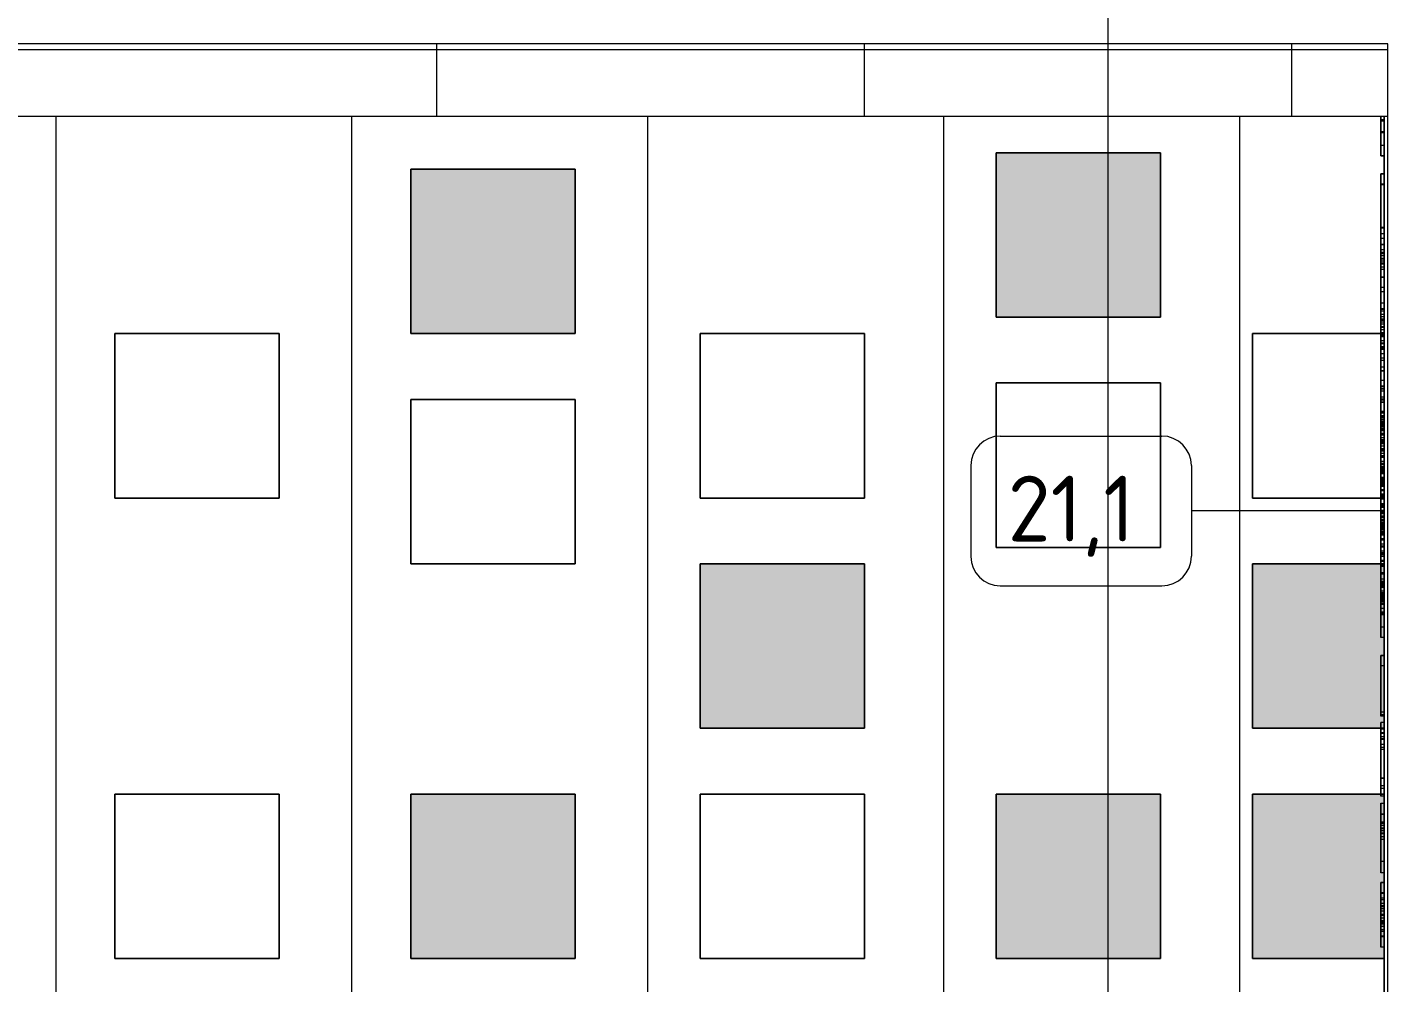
# Model space of a CAD drawing. Header units: millimetres. Extents: x -3724 to 231642, y -8553 to 29017.
# Drawn here: x 224035 to 228173, y 23496 to 26401 of the extents above; entities that cross this region are included whole.
import ezdxf

# ---------------------------------------------------------------- set-up
doc = ezdxf.new("R2010")
doc.units = ezdxf.units.MM
doc.linetypes.add('Осевая', pattern=[3175, 635, -476.25, 1587.5, -476.25])
for name, color, linetype, lineweight in [('A-WALL', 7, 'Continuous', 9), ('I-FURN-IDEN', 7, 'Continuous', 9), ('I-WALL', 7, 'Continuous', 9), ('S-STRS', 7, 'Continuous', 13), ('Оси', 7, 'Continuous', 9), ('Оси-2', 7, 'Осевая', 9)]:
    doc.layers.add(name, color=color, linetype=linetype, lineweight=lineweight)
for name, color, linetype, lineweight, true_color in [('A-WALL-PATT-1', 7, 'Continuous', 9, 0x787878), ('I-FURN-1', 9, 'Continuous', 9, 0x808080), ('I-FURN-4', 7, 'Continuous', 13, 0x214343), ('I-FURN-6', 7, 'Continuous', 13, 0xa8c4c4)]:
    doc.layers.add(name, color=color, linetype=linetype, lineweight=lineweight, true_color=true_color)
doc.layers.add('I-FURN-5', color=7, linetype='Continuous', lineweight=13, true_color=0xa4d9d9, transparency=1)
doc.styles.add('GOST Common', font='GOST_Common.ttf', dxfattribs={"height": 200})

# ---------------------------------------------------------------- blocks, each defined once
blk = doc.blocks.new('Перекрытия 3 - Перекрытия 4-20977624-План мебели_ фрагмент 1')
at = {"layer": 'S-STRS'}
for p, q in [((26410, 20500), (26410, 26131.1)), ((27310, 20500), (27310, 26131.1)), ((28210, 20500), (28210, 26131.1)), ((29110, 20500), (29110, 26131.1)), ((30010, 22600), (30010, 26131.1))]:
    blk.add_line(p, q, dxfattribs=at)
blk = doc.blocks.new('Подушка 500500  - Подушка 500х500 _второго цвета_-30765996-План мебели_ фрагмент 1')
at = {"layer": 'I-FURN-6'}
for p, q in [((250, 250), (-250, 250)), ((-250, 250), (-250, -250)), ((-250, -250), (-250, 250)), ((-250, 250), (250, 250)), ((250, -250), (250, 250)), ((250, 250), (250, -250)), ((-250, -250), (250, -250)), ((250, -250), (-250, -250))]:
    blk.add_line(p, q, dxfattribs=at)
blk = doc.blocks.new('Подушка 500500  - Подушка 500500 -30734744-План мебели_ фрагмент 1')
at = {"layer": 'I-FURN-5'}
blk.add_hatch(color=256, dxfattribs=at).paths.add_polyline_path([(-250, -250), (250, -250), (250, 250), (-250, 250)])
at = {"layer": 'I-FURN-4'}
for p, q in [((250, 250), (-250, 250)), ((-250, 250), (-250, -250)), ((-250, -250), (-250, 250)), ((-250, 250), (250, 250)), ((250, -250), (250, 250)), ((250, 250), (250, -250)), ((-250, -250), (250, -250)), ((250, -250), (-250, -250))]:
    blk.add_line(p, q, dxfattribs=at)
blk = doc.blocks.new('Подушка 500500  - Подушка 500500 -V306-План мебели_ фрагмент 1')
at = {"layer": 'I-FURN-5'}
blk.add_hatch(color=256, dxfattribs=at).paths.add_polyline_path([(140, -250), (150, -250), (150, 250), (-250, 250), (-250, -250), (-178.9, -250)])
at = {"layer": 'I-FURN-4'}
for p, q in [((140, 250), (-250, 250)), ((-250, 250), (-250, -250)), ((-250, -250), (-250, 250)), ((-250, 250), (140, 250)), ((150, 250), (140, 250)), ((140, 250), (150, 250)), ((-250, -250), (150, -250)), ((150, -250), (-250, -250))]:
    blk.add_line(p, q, dxfattribs=at)
blk = doc.blocks.new('Подушка 500500  - Подушка 500500 -V307-План мебели_ фрагмент 1')
at = {"layer": 'I-FURN-5'}
blk.add_hatch(color=256, dxfattribs=at).paths.add_polyline_path([(-250, -250), (150, -250), (150, 250), (-250, 250)])
at = {"layer": 'I-FURN-4'}
for p, q in [((140, 250), (-250, 250)), ((-250, 250), (-250, -250)), ((-250, -250), (-250, 250)), ((-250, 250), (140, 250)), ((150, 250), (140, 250)), ((140, 250), (150, 250)), ((-250, -250), (140, -250)), ((140, -250), (-250, -250)), ((140, -250), (150, -250)), ((150, -250), (140, -250))]:
    blk.add_line(p, q, dxfattribs=at)
blk = doc.blocks.new('Подушка 500500  - Подушка 500х500 _второго цвета_-V308-План мебели_ фрагмент 1')
at = {"layer": 'I-FURN-6'}
for p, q in [((140, 250), (-250, 250)), ((-250, 250), (-250, -250)), ((-250, -250), (-250, 250)), ((-250, 250), (140, 250)), ((150, 250), (140, 250)), ((140, 250), (150, 250)), ((-250, -250), (140, -250)), ((140, -250), (-250, -250)), ((140, -250), (150, -250)), ((150, -250), (140, -250))]:
    blk.add_line(p, q, dxfattribs=at)
blk = doc.blocks.new('Надпись в вестибюле - Надпись в вестибюле-30816215-План мебели_ фрагмент 1')
at = {"layer": 'I-FURN-1'}
for p, q in [((-691.1, 0), (-691.1, -10)), ((-687.6, 0), (-687.6, -10)), ((-655, 0), (-655, -10)), ((-651.3, 0), (-651.3, -10)), ((-613.3, 0), (-613.3, -10)), ((-613.3, 0), (-613.3, -10)), ((-613.3, 0), (-613.3, -10)), ((-613.3, 0), (-613.3, -10)), ((-581.9, -10), (-581.9, 0)), ((-581.9, 0), (-581.9, -10)), ((-527, -10), (-527, 0)), ((-527, 0), (-527, -10)), ((-495.6, 0), (-495.6, -10)), ((-495.6, 0), (-495.6, -10)), ((-493.3, 0), (-493.3, -10)), ((-364.1, 0), (-364.1, -10)), ((-362.2, 0), (-362.2, -10)), ((-362.2, 0), (-362.2, -10)), ((-345.7, -10), (-345.7, 0)), ((-330.8, 0), (-330.8, -10)), ((-330.8, 0), (-330.8, -10)), ((-312.4, 0), (-312.4, -10)), ((-312.4, 0), (-312.4, -10)), ((-310.9, 0), (-310.9, -10)), ((-295.5, 0), (-295.5, -10)), ((-295.5, 0), (-295.5, -10)), ((-287.6, 0), (-287.6, -10)), ((-284.1, 0), (-284.1, -10)), ((-277.8, 0), (-277.8, -10)), ((-269.3, 0), (-269.3, -10)), ((-267.4, 0), (-267.4, -10)), ((-261.2, 0), (-261.2, -10)), ((-255.1, 0), (-255.1, -10)), ((-252.3, 0), (-252.3, -10)), ((-243.5, 0), (-243.5, -10)), ((-235.8, 0), (-235.8, -10)), ((-213.1, -10), (-213.1, 0)), ((-213.1, 0), (-213.1, -10)), ((-181.7, 0), (-181.7, -10)), ((-181.7, 0), (-181.7, -10)), ((-168.3, 0), (-168.3, -10)), ((-133.8, 0), (-133.8, -10)), ((-116.2, 0), (-116.2, -10)), ((-116.2, 0), (-116.2, -10)), ((-114.5, 0), (-114.5, -10)), ((-109.4, 0), (-109.4, -10)), ((-99.4, 0), (-99.4, -10)), ((-99.3, 0), (-99.3, -10)), ((-99.3, 0), (-99.3, -10)), ((-93.2, -10), (-93.2, 0)), ((-84.8, 0), (-84.8, -10)), ((-84.8, 0), (-84.8, -10)), ((-82.8, 0), (-82.8, -10)), ((-81, 0), (-81, -10)), ((-76.3, 0), (-76.3, -10)), ((-69.7, 0), (-69.7, -10)), ((-61.4, 0), (-61.4, -10)), ((-60, 0), (-60, -10)), ((-53.1, 0), (-53.1, -10)), ((-43.7, -10), (-43.7, 0)), ((-43.7, 0), (-43.7, -10)), ((-36.9, 0), (-36.9, -10)), ((-33.4, 0), (-33.4, -10)), ((-31.3, 0), (-31.3, -10)), ((-19.8, -10), (-19.8, 0)), ((-12.3, 0), (-12.3, -10)), ((-12.3, 0), (-12.3, -10)), ((-10.1, 0), (-10.1, -10)), ((-0.8, 0), (-0.8, -10)), ((2.8, 0), (2.8, -10)), ((7.1, 0), (7.1, -10)), ((20.4, 0), (20.4, -10)), ((33.8, 0), (33.8, -10)), ((40.8, 0), (40.8, -10)), ((40.8, 0), (40.8, -10)), ((40.8, 0), (40.8, -10)), ((40.8, 0), (40.8, -10)), ((60.6, 0), (60.6, -10)), ((72.1, 0), (72.1, -10)), ((72.2, -10), (72.2, 0)), ((72.2, 0), (72.2, -10)), ((100.9, 0), (100.9, -10)), ((119.1, 0), (119.1, -10)), ((121.1, 0), (121.1, -10)), ((121.1, 0), (121.1, -10)), ((127.1, -10), (127.1, 0)), ((127.1, 0), (127.1, -10)), ((134, 0), (134, -10)), ((152.5, 0), (152.5, -10)), ((152.5, 0), (152.5, -10)), ((158.5, 0), (158.5, -10)), ((158.5, 0), (158.5, -10)), ((160.8, 0), (160.8, -10)), ((167.6, -10), (167.6, 0)), ((167.6, 0), (167.6, -10)), ((195.6, 0), (195.6, -10)), ((198.9, 0), (198.9, -10)), ((199, 0), (199, -10)), ((199, 0), (199, -10)), ((199.4, 0), (199.4, -10)), ((201.2, 0), (201.2, -10)), ((208.8, 0), (208.8, -10)), ((210.5, 0), (210.5, -10)), ((214.7, 0), (238.2, 0)), ((214.7, 0), (214.7, -10)), ((220.1, 0), (220.1, -10)), ((224.9, 0), (224.9, -10)), ((227, 0), (227, -10)), ((228.5, 0), (228.5, -10)), ((229, 0), (229, -10)), ((229.4, 0), (229.4, -10)), ((231, 0), (231, -10)), ((235, 0), (235, -10)), ((236.5, 0), (236.5, -10)), ((238.2, 0), (238.2, -10)), ((241.5, 0), (241.5, -10)), ((246, 0), (246, -10)), ((247, 0), (247, -10)), ((247, 0), (247, -10)), ((247.1, 0), (247.1, -10)), ((248.6, 0), (248.6, -10)), ((252.8, 0), (252.8, -10)), ((254.8, 0), (254.8, -10)), ((262.8, 0), (262.8, -10)), ((264.8, 0), (264.8, -10)), ((266, 0), (266, -10)), ((267.6, 0), (267.6, -10)), ((276, 0), (276, -10)), ((276.1, 0), (276.1, -10)), ((281.6, 0), (281.6, -10)), ((284.3, 0), (284.3, -10)), ((284.9, 0), (284.9, -10)), ((286.6, 0), (286.6, -10)), ((286.8, 0), (286.8, -10)), ((289.8, 0), (289.8, -10)), ((290, 0), (290, -10)), ((292, 0), (292, -10)), ((292, 0), (292, -10)), ((293.1, 0), (316.7, 0)), ((293.1, -10), (293.1, 0)), ((301.4, 0), (301.4, -10)), ((309.3, 0), (309.3, -10)), ((311.6, 0), (311.6, -10)), ((311.9, 0), (311.9, -10)), ((312.4, 0), (312.4, -10)), ((313.1, 0), (313.1, -10)), ((316.7, 0), (316.7, -10)), ((323.3, 0), (323.3, -10)), ((323.3, 0), (323.3, -10)), ((330.4, 0), (330.4, -10)), ((332.4, 0), (332.4, -10)), ((332.4, 0), (332.4, -10)), ((335.3, 0), (335.3, -10)), ((335.5, 0), (335.5, -10)), ((347.5, 0), (347.5, -10)), ((348.3, 0), (348.3, -10)), ((354.3, 0), (354.3, -10)), ((357.4, 0), (357.4, -10)), ((363.8, 0), (363.8, -10)), ((363.8, 0), (363.8, -10)), ((366.5, 0), (366.5, -10)), ((369.2, 0), (369.2, -10)), ((369.8, 0), (369.8, -10)), ((370.2, 0), (370.2, -10)), ((373.8, 0), (373.8, -10)), ((376, 0), (376, -10)), ((378.2, 0), (378.2, -10)), ((379.7, 0), (379.7, -10)), ((380.1, 0), (380.1, -10)), ((381.4, 0), (381.4, -10)), ((384, -10), (384, 0)), ((395.8, 0), (395.8, -10)), ((397.6, 0), (397.6, -10)), ((397.9, 0), (397.9, -10)), ((399.4, 0), (399.4, -10)), ((399.9, 0), (399.9, -10)), ((400.3, 0), (400.3, -10)), ((400.9, 0), (400.9, -10)), ((405.9, 0), (405.9, -10)), ((407.4, 0), (407.4, -10)), ((411.5, 0), (411.5, -10)), ((415.4, 0), (415.4, -10)), ((416.8, 0), (416.8, -10)), ((418, 0), (418, -10)), ((419.5, 0), (419.5, -10)), ((423.7, 0), (423.7, -10)), ((433.6, 0), (433.6, -10)), ((436.9, 0), (436.9, -10)), ((446.8, 0), (446.8, -10)), ((446.9, 0), (446.9, -10)), ((450.1, 0), (450.1, -10)), ((450.5, 0), (450.5, -10)), ((452.4, 0), (452.4, -10)), ((455.8, 0), (455.8, -10)), ((457.7, 0), (457.7, -10)), ((459.9, 0), (459.9, -10)), ((461.7, 0), (461.7, -10)), ((476.1, 0), (476.1, -10)), ((478.2, 0), (478.2, -10)), ((479.7, 0), (479.7, -10)), ((480.2, 0), (480.2, -10)), ((480.2, 0), (480.2, -10)), ((480.5, 0), (480.5, -10)), ((482.8, 0), (482.8, -10)), ((483.3, 0), (483.3, -10)), ((484, 0), (484, -10)), ((486.2, 0), (486.2, -10)), ((487.6, 0), (487.6, -10)), ((497.1, 0), (497.1, -10)), ((498.3, 0), (498.3, -10)), ((499.8, 0), (499.8, -10)), ((503.9, 0), (503.9, -10)), ((506.2, 0), (506.2, -10)), ((506.4, 0), (506.4, -10)), ((513.9, 0), (513.9, -10)), ((517.1, 0), (517.1, -10)), ((518.4, 0), (518.4, -10)), ((519.2, 0), (519.2, -10)), ((525.2, 0), (525.2, -10)), ((527.2, 0), (527.2, -10)), ((528.2, 0), (528.2, -10)), ((532.7, 0), (532.7, -10)), ((536.1, 0), (536.1, -10)), ((538, 0), (538, -10)), ((540.1, 0), (540.1, -10)), ((544.7, 0), (544.7, -10)), ((546.9, 0), (546.9, -10)), ((549, 0), (549, -10)), ((550.9, 0), (550.9, -10)), ((554.9, -10), (554.9, 0)), ((560.5, 0), (560.5, -10)), ((563, 0), (563, -10)), ((563.6, 0), (563.6, -10)), ((564.3, 0), (564.3, -10)), ((568.5, 0), (568.5, -10)), ((571.8, 0), (571.8, -10)), ((582.3, 0), (582.3, -10)), ((586.3, 0), (586.3, -10)), ((586.4, 0), (586.4, -10)), ((586.7, 0), (586.7, -10)), ((598.7, 0), (598.7, -10)), ((599.5, 0), (599.5, -10)), ((605.5, 0), (605.5, -10)), ((608.5, 0), (608.5, -10)), ((620.3, 0), (620.3, -10)), ((625, 0), (625, -10)), ((627.1, 0), (627.1, -10)), ((629.3, 0), (629.3, -10)), ((629.4, -10), (629.4, 0)), ((629.4, 0), (629.4, -10)), ((631.2, 0), (631.2, -10)), ((635.1, -10), (635.1, 0)), ((648.7, 0), (648.7, -10)), ((652, 0), (652, -10)), ((660.8, 0), (660.8, -10)), ((660.8, 0), (660.8, -10)), ((660.8, -10), (660.8, 0)), ((660.8, 0), (660.8, -10)), ((662.6, 0), (662.6, -10)), ((666.5, 0), (666.5, -10)), ((686.2, 0), (686.2, -10)), ((690.1, 0), (690.1, -10)), ((705.1, 0), (705.1, -10)), ((705.9, 0), (705.9, -10)), ((712.2, 0), (712.2, -10)), ((715.7, 0), (715.7, -10)), ((719.6, 0), (719.6, -10)), ((722.3, 0), (722.3, -10)), ((722.4, 0), (722.4, -10)), ((723.3, 0), (723.3, -10)), ((727.8, 0), (727.8, -10)), ((728.5, 0), (728.5, -10)), ((729.3, -10), (729.3, 0)), ((729.3, 0), (729.3, -10)), ((741.8, 0), (741.8, -10)), ((746.7, 0), (746.7, -10)), ((751.4, 0), (751.4, -10)), ((752.3, 0), (752.3, -10)), ((753.2, 0), (753.2, -10)), ((755.1, 0), (755.1, -10)), ((757.1, 0), (757.1, -10)), ((760.7, 0), (760.7, -10)), ((760.7, 0), (760.7, -10)), ((764.7, 0), (764.7, -10)), ((766.8, 0), (766.8, -10)), ((771.1, 0), (771.1, -10)), ((774.2, 0), (774.2, -10)), ((779.2, 0), (779.2, -10)), ((779.6, 0), (779.6, -10)), ((780.4, 0), (780.4, -10)), ((782.5, 0), (782.5, -10)), ((782.7, 0), (782.7, -10)), ((794.5, 0), (794.5, -10)), ((795.1, 0), (795.1, -10)), ((805.8, 0), (805.8, -10)), ((809, 0), (809, -10)), ((811.8, 0), (811.8, -10)), ((813.9, 0), (813.9, -10)), ((851, 0), (851, -10)), ((851, 0), (851, -10)), ((882.4, 0), (882.4, -10)), ((882.4, 0), (882.4, -10)), ((937.3, -10), (937.3, 0)), ((937.3, 0), (937.3, -10)), ((968.7, 0), (968.7, -10)), ((968.7, 0), (968.7, -10)), ((968.7, 0), (968.7, -10)), ((968.7, 0), (968.7, -10)), ((1110, 0), (1110, -10)), ((1110, 0), (1110, -10)), ((1117.8, 0), (1117.8, -10)), ((1117.8, 0), (1117.8, -10)), ((1121.7, 0), (1121.7, -10)), ((1121.7, 0), (1121.7, -10)), ((1141.3, 0), (1141.3, -10)), ((1141.3, 0), (1141.3, -10)), ((1161, 0), (1161, -10)), ((1172.7, 0), (1172.7, -10)), ((1172.7, 0), (1172.7, -10)), ((1174.7, 0), (1174.7, -10)), ((1184.5, 0), (1184.5, -10)), ((1190.4, 0), (1190.4, -10)), ((1192.4, -10), (1192.4, 0)), ((1192.4, 0), (1192.4, -10)), ((1192.4, 0), (1192.4, -10)), ((1207.9, 0), (1207.9, -10)), ((1217.4, 0), (1217.4, -10)), ((1223.7, 0), (1223.7, -10)), ((1223.7, 0), (1223.7, -10)), ((1310.1, -10), (1310.1, 0)), ((1310.1, 0), (1310.1, -10)), ((1333.6, 0), (1333.6, -10)), ((1333.6, 0), (1333.6, -10)), ((1341.5, 0), (1341.5, -10)), ((1341.5, 0), (1341.5, -10)), ((1365, 0), (1365, -10)), ((1365, 0), (1365, -10)), ((1386.6, -10), (1386.6, 0)), ((1420, 0), (1420, -10)), ((1420, 0), (1420, -10)), ((1421.4, 0), (1421.4, -10)), ((1444.7, 0), (1444.7, -10)), ((1448.2, 0), (1448.2, -10)), ((1454.5, 0), (1454.5, -10)), ((1463, 0), (1463, -10)), ((1464.9, 0), (1464.9, -10)), ((1471.1, 0), (1471.1, -10)), ((1477.2, 0), (1477.2, -10)), ((1480, 0), (1480, -10)), ((1488.8, 0), (1488.8, -10)), ((1496.5, 0), (1496.5, -10)), ((1564, 0), (1564, -10)), ((1598.5, 0), (1598.5, -10)), ((1627.9, -10), (1627.9, 0)), ((1627.9, 0), (1627.9, -10)), ((1659.3, 0), (1659.3, -10)), ((1659.3, 0), (1659.3, -10)), ((1661.6, 0), (1661.6, -10)), ((1675, 0), (1675, -10)), ((1680.5, 0), (1680.5, -10)), ((1691.4, 0), (1691.4, -10)), ((1698.6, 0), (1698.6, -10)), ((1701.9, 0), (1701.9, -10)), ((1707.4, 0), (1707.4, -10)), ((1707.4, 0), (1707.4, -10)), ((1715.1, 0), (1715.1, -10)), ((1725.2, 0), (1725.2, -10)), ((1728, 0), (1728, -10)), ((1736.5, 0), (1736.5, -10)), ((1744.7, 0), (1744.7, -10)), ((1747, 0), (1747, -10)), ((1750.2, 0), (1750.2, -10)), ((1753.5, -10), (1753.5, 0)), ((1761.8, 0), (1761.8, -10)), ((1772, 0), (1772, -10)), ((1777, 0), (1777, -10)), ((1790.8, 0), (1790.8, -10)), ((1792.7, 0), (1792.7, -10)), ((1792.7, 0), (1792.7, -10)), ((1824.1, 0), (1824.1, -10)), ((1824.1, 0), (1824.1, -10)), ((-687.6, -10), (-702.4, -10)), ((-702.4, -10), (-691.1, -10)), ((-691.1, -10), (-655, -10)), ((-651.3, -10), (-687.6, -10)), ((-655, -10), (-613.3, -10)), ((-613.3, -10), (-651.3, -10)), ((-581.9, -10), (-613.3, -10)), ((-613.3, -10), (-581.9, -10)), ((-527, -10), (-493.3, -10)), ((-495.6, -10), (-527, -10)), ((-364.1, -10), (-495.6, -10)), ((-493.3, -10), (-362.2, -10)), ((-330.8, -10), (-364.1, -10)), ((-362.2, -10), (-330.8, -10)), ((-345.7, -10), (-330.8, -10)), ((-330.8, -10), (-345.7, -10)), ((-330.8, -10), (-295.5, -10)), ((-310.9, -10), (-330.8, -10)), ((-295.5, -10), (-312.4, -10)), ((-312.4, -10), (-295.5, -10)), ((-295.5, -10), (-310.9, -10)), ((-295.5, -10), (-252.3, -10)), ((-287.6, -10), (-295.5, -10)), ((-295.5, -10), (-284.1, -10)), ((-235.8, -10), (-295.5, -10)), ((-99.3, -10), (-295.5, -10)), ((-295.5, -10), (-213.1, -10)), ((-277.8, -10), (-287.6, -10)), ((-284.1, -10), (-267.4, -10)), ((-269.3, -10), (-277.8, -10)), ((-261.2, -10), (-269.3, -10)), ((-267.4, -10), (-255.1, -10)), ((-252.3, -10), (-261.2, -10)), ((-255.1, -10), (-252.3, -10)), ((-252.3, -10), (-243.5, -10)), ((-243.5, -10), (-229.2, -10)), ((-168.3, -10), (-235.8, -10)), ((-229.2, -10), (-133.8, -10)), ((-213.1, -10), (-181.7, -10)), ((-181.7, -10), (-99.3, -10)), ((-133.8, -10), (-168.3, -10)), ((-99.3, -10), (-116.2, -10)), ((-116.2, -10), (-114.5, -10)), ((-114.5, -10), (-109.4, -10)), ((-109.4, -10), (-99.4, -10)), ((-93.2, -10), (-99.3, -10)), ((-99.3, -10), (-93.2, -10)), ((-84.8, -10), (-93.2, -10)), ((-93.2, -10), (-82.8, -10)), ((-93.2, -10), (-60, -10)), ((7.1, -10), (-93.2, -10)), ((-81, -10), (-84.8, -10)), ((-82.8, -10), (-61.4, -10)), ((-76.3, -10), (-81, -10)), ((-69.7, -10), (-76.3, -10)), ((-53.1, -10), (-69.7, -10)), ((-61.4, -10), (-36.9, -10)), ((-60, -10), (-31.3, -10)), ((-33.4, -10), (-53.1, -10)), ((-43.7, -10), (-19.8, -10)), ((-19.8, -10), (-43.7, -10)), ((-36.9, -10), (-19.8, -10)), ((-19.8, -10), (-33.4, -10)), ((-31.3, -10), (-19.8, -10)), ((-19.8, -10), (-10.1, -10)), ((-12.3, -10), (-19.8, -10)), ((2.8, -10), (-19.8, -10)), ((-19.8, -10), (-0.8, -10)), ((-19.8, -10), (60.6, -10)), ((-19.8, -10), (4.8, -10)), ((60.6, -10), (-19.8, -10)), ((60.6, -10), (-12.3, -10)), ((-10.1, -10), (60.6, -10)), ((-0.8, -10), (40.8, -10)), ((40.8, -10), (2.8, -10)), ((4.8, -10), (20.4, -10)), ((33.8, -10), (7.1, -10)), ((20.4, -10), (38, -10)), ((134, -10), (33.8, -10)), ((38, -10), (60.6, -10)), ((60.6, -10), (40.8, -10)), ((40.8, -10), (60.6, -10)), ((60.6, -10), (72.2, -10)), ((72.2, -10), (60.6, -10)), ((72.2, -10), (60.6, -10)), ((60.6, -10), (72.2, -10)), ((60.6, -10), (72.1, -10)), ((72.1, -10), (100.9, -10)), ((72.2, -10), (121.1, -10)), ((119.1, -10), (72.2, -10)), ((100.9, -10), (134, -10)), ((127.1, -10), (119.1, -10)), ((121.1, -10), (127.1, -10)), ((127.1, -10), (134, -10)), ((134, -10), (127.1, -10)), ((127.1, -10), (134, -10)), ((134, -10), (127.1, -10)), ((134, -10), (152.5, -10)), ((152.5, -10), (134, -10)), ((134, -10), (160.8, -10)), ((158.5, -10), (134, -10)), ((167.6, -10), (158.5, -10)), ((160.8, -10), (167.6, -10)), ((167.6, -10), (214.7, -10)), ((214.7, -10), (167.6, -10)), ((167.6, -10), (201.2, -10)), ((199, -10), (167.6, -10)), ((199, -10), (195.6, -10)), ((195.6, -10), (198.9, -10)), ((214.7, -10), (199, -10)), ((210.5, -10), (199.4, -10)), ((199.4, -10), (208.8, -10)), ((201.2, -10), (214.7, -10)), ((208.8, -10), (209.4, -10)), ((214.7, -10), (210.5, -10)), ((210.5, -10), (214.7, -10)), ((228.5, -10), (214.7, -10)), ((214.7, -10), (224.9, -10)), ((214.7, -10), (289.8, -10)), ((289.8, -10), (214.7, -10)), ((214.7, -10), (316.7, -10)), ((316.7, -10), (214.7, -10)), ((238.2, -10), (214.7, -10)), ((214.7, -10), (220.1, -10)), ((220.1, -10), (231, -10)), ((224.9, -10), (227, -10)), ((228.5, -10), (227, -10)), ((227, -10), (228.5, -10)), ((227, -10), (228.5, -10)), ((252.8, -10), (228.5, -10)), ((229, -10), (235, -10)), ((236.5, -10), (229.4, -10)), ((229.4, -10), (247, -10)), ((231, -10), (247, -10)), ((235, -10), (246, -10)), ((248.6, -10), (236.5, -10)), ((241.5, -10), (238.2, -10)), ((247, -10), (241.5, -10)), ((247, -10), (262.8, -10)), ((254.8, -10), (247, -10)), ((247, -10), (267.6, -10)), ((247.1, -10), (276, -10)), ((266, -10), (248.6, -10)), ((281.6, -10), (252.8, -10)), ((264.8, -10), (254.8, -10)), ((262.8, -10), (284.3, -10)), ((276.1, -10), (264.8, -10)), ((286.8, -10), (266, -10)), ((267.6, -10), (286.6, -10)), ((276.1, -10), (289.8, -10)), ((284.3, -10), (276.1, -10)), ((289.8, -10), (281.6, -10)), ((289.8, -10), (284.3, -10)), ((284.9, -10), (289.8, -10)), ((286.6, -10), (301.4, -10)), ((289.8, -10), (286.8, -10)), ((293.1, -10), (289.8, -10)), ((309.3, -10), (290, -10)), ((290, -10), (311.9, -10)), ((313.1, -10), (290, -10)), ((290, -10), (312.4, -10)), ((290, -10), (292, -10)), ((316.7, -10), (290, -10)), ((292, -10), (316.7, -10)), ((316.7, -10), (293.1, -10)), ((301.4, -10), (311.6, -10)), ((316.7, -10), (309.3, -10)), ((311.6, -10), (316.7, -10)), ((311.9, -10), (316.7, -10)), ((316.7, -10), (313.1, -10)), ((313.1, -10), (316.7, -10)), ((323.3, -10), (317.6, -10)), ((317.6, -10), (323.3, -10)), ((323.3, -10), (317.6, -10)), ((317.6, -10), (323.3, -10)), ((317.6, -10), (323.3, -10)), ((323.3, -10), (317.6, -10)), ((317.6, -10), (332.4, -10)), ((330.4, -10), (317.6, -10)), ((335.5, -10), (323.3, -10)), ((323.3, -10), (335.3, -10)), ((347.5, -10), (323.3, -10)), ((323.3, -10), (347.5, -10)), ((363.8, -10), (330.4, -10)), ((332.4, -10), (363.8, -10)), ((335.3, -10), (354.3, -10)), ((357.4, -10), (335.5, -10)), ((363.8, -10), (347.5, -10)), ((348.3, -10), (363.8, -10)), ((354.3, -10), (363.8, -10)), ((363.8, -10), (357.4, -10)), ((366.5, -10), (363.8, -10)), ((363.8, -10), (366.5, -10)), ((366.5, -10), (363.8, -10)), ((363.8, -10), (366.5, -10)), ((373.8, -10), (366.5, -10)), ((366.5, -10), (369.2, -10)), ((376, -10), (366.5, -10)), ((366.5, -10), (378.2, -10)), ((370.2, -10), (366.5, -10)), ((366.5, -10), (369.8, -10)), ((370.2, -10), (380.1, -10)), ((381.4, -10), (370.2, -10)), ((370.2, -10), (379.7, -10)), ((384, -10), (373.8, -10)), ((397.6, -10), (376, -10)), ((378.2, -10), (397.6, -10)), ((379.7, -10), (395.8, -10)), ((380.1, -10), (397.6, -10)), ((399.4, -10), (381.4, -10)), ((397.6, -10), (384, -10)), ((395.8, -10), (397.9, -10)), ((397.9, -10), (399.4, -10)), ((399.4, -10), (397.9, -10)), ((397.9, -10), (399.4, -10)), ((399.4, -10), (397.9, -10)), ((399.4, -10), (397.9, -10)), ((397.9, -10), (399.4, -10)), ((397.9, -10), (399.4, -10)), ((423.7, -10), (399.4, -10)), ((399.9, -10), (405.9, -10)), ((400.3, -10), (411.5, -10)), ((411.5, -10), (400.3, -10)), ((411.5, -10), (400.3, -10)), ((407.4, -10), (400.3, -10)), ((400.3, -10), (418, -10)), ((400.9, -10), (411.5, -10)), ((405.9, -10), (416.8, -10)), ((419.5, -10), (407.4, -10)), ((411.5, -10), (415.4, -10)), ((415.4, -10), (411.5, -10)), ((416.8, -10), (433.6, -10)), ((418, -10), (446.9, -10)), ((436.9, -10), (419.5, -10)), ((452.4, -10), (423.7, -10)), ((433.6, -10), (455.8, -10)), ((457.7, -10), (436.9, -10)), ((450.5, -10), (446.8, -10)), ((446.8, -10), (450.1, -10)), ((446.9, -10), (483.3, -10)), ((461.7, -10), (450.5, -10)), ((450.5, -10), (459.9, -10)), ((484, -10), (452.4, -10)), ((455.8, -10), (482.8, -10)), ((480.2, -10), (457.7, -10)), ((459.9, -10), (476.1, -10)), ((479.7, -10), (461.7, -10)), ((476.1, -10), (478.2, -10)), ((479.7, -10), (478.2, -10)), ((478.2, -10), (479.7, -10)), ((478.2, -10), (479.7, -10)), ((480.2, -10), (486.2, -10)), ((503.9, -10), (480.2, -10)), ((506.4, -10), (480.2, -10)), ((487.6, -10), (480.5, -10)), ((480.5, -10), (498.3, -10)), ((482.8, -10), (506.2, -10)), ((518.4, -10), (484, -10)), ((484, -10), (518.4, -10)), ((486.2, -10), (497.1, -10)), ((499.8, -10), (487.6, -10)), ((497.1, -10), (513.9, -10)), ((498.3, -10), (527.2, -10)), ((517.1, -10), (499.8, -10)), ((532.7, -10), (503.9, -10)), ((506.2, -10), (525.2, -10)), ((528.2, -10), (506.4, -10)), ((513.9, -10), (536.1, -10)), ((538, -10), (517.1, -10)), ((546.9, -10), (518.4, -10)), ((519.2, -10), (549, -10)), ((525.2, -10), (540.1, -10)), ((528.2, -10), (563.6, -10)), ((544.7, -10), (528.2, -10)), ((564.3, -10), (532.7, -10)), ((536.1, -10), (563, -10)), ((560.5, -10), (538, -10)), ((540.1, -10), (550.9, -10)), ((554.9, -10), (544.7, -10)), ((568.5, -10), (546.9, -10)), ((549, -10), (571.8, -10)), ((550.9, -10), (582.3, -10)), ((582.3, -10), (554.9, -10)), ((582.3, -10), (560.5, -10)), ((563, -10), (582.3, -10)), ((582.3, -10), (564.3, -10)), ((564.3, -10), (582.3, -10)), ((582.3, -10), (568.5, -10)), ((571.8, -10), (582.3, -10)), ((586.3, -10), (582.3, -10)), ((582.3, -10), (586.3, -10)), ((586.3, -10), (582.3, -10)), ((582.3, -10), (586.3, -10)), ((582.3, -10), (586.3, -10)), ((586.3, -10), (582.3, -10)), ((598.7, -10), (586.3, -10)), ((586.4, -10), (605.5, -10)), ((608.5, -10), (586.7, -10)), ((586.7, -10), (598.7, -10)), ((627.1, -10), (598.7, -10)), ((599.5, -10), (629.3, -10)), ((605.5, -10), (620.3, -10)), ((625, -10), (608.5, -10)), ((620.3, -10), (629.4, -10)), ((629.4, -10), (625, -10)), ((629.4, -10), (627.1, -10)), ((635.1, -10), (629.4, -10)), ((629.4, -10), (631.2, -10)), ((648.7, -10), (629.4, -10)), ((629.4, -10), (652, -10)), ((629.4, -10), (660.8, -10)), ((660.8, -10), (629.4, -10)), ((631.2, -10), (660.8, -10)), ((660.8, -10), (635.1, -10)), ((660.8, -10), (648.7, -10)), ((652, -10), (660.8, -10)), ((660.8, -10), (662.6, -10)), ((662.6, -10), (660.8, -10)), ((660.8, -10), (662.6, -10)), ((662.6, -10), (660.8, -10)), ((660.8, -10), (722.3, -10)), ((719.6, -10), (660.8, -10)), ((660.8, -10), (705.9, -10)), ((722.3, -10), (660.8, -10)), ((662.6, -10), (666.5, -10)), ((666.5, -10), (662.6, -10)), ((690.1, -10), (686.2, -10)), ((686.2, -10), (712.2, -10)), ((705.1, -10), (690.1, -10)), ((715.7, -10), (705.1, -10)), ((705.9, -10), (752.3, -10)), ((712.2, -10), (722.3, -10)), ((722.3, -10), (715.7, -10)), ((755.1, -10), (719.6, -10)), ((753.2, -10), (722.3, -10)), ((722.4, -10), (746.7, -10)), ((727.8, -10), (723.3, -10)), ((723.3, -10), (727.8, -10)), ((729.3, -10), (727.8, -10)), ((729.3, -10), (741.8, -10)), ((779.2, -10), (729.3, -10)), ((741.8, -10), (751.4, -10)), ((746.7, -10), (766.8, -10)), ((751.4, -10), (757.1, -10)), ((752.3, -10), (764.7, -10)), ((771.1, -10), (753.2, -10)), ((779.2, -10), (755.1, -10)), ((757.1, -10), (760.7, -10)), ((760.7, -10), (779.2, -10)), ((764.7, -10), (774.2, -10)), ((766.8, -10), (779.2, -10)), ((779.2, -10), (771.1, -10)), ((774.2, -10), (780.4, -10)), ((795.1, -10), (779.2, -10)), ((779.6, -10), (782.5, -10)), ((782.5, -10), (779.6, -10)), ((779.6, -10), (782.5, -10)), ((782.5, -10), (779.6, -10)), ((780.4, -10), (782.5, -10)), ((782.5, -10), (813.9, -10)), ((813.9, -10), (782.5, -10)), ((782.7, -10), (794.5, -10)), ((795.1, -10), (809, -10)), ((805.8, -10), (795.1, -10)), ((811.8, -10), (805.8, -10)), ((809, -10), (813.9, -10)), ((813.9, -10), (811.8, -10)), ((813.9, -10), (851, -10)), ((882.4, -10), (813.9, -10)), ((851, -10), (882.4, -10)), ((937.3, -10), (968.7, -10)), ((1117.8, -10), (937.3, -10)), ((968.7, -10), (1110, -10)), ((1110, -10), (968.7, -10)), ((968.7, -10), (1110, -10)), ((1110, -10), (968.7, -10)), ((968.7, -10), (1117.8, -10)), ((1110, -10), (1117.8, -10)), ((1117.8, -10), (1110, -10)), ((1117.8, -10), (1121.7, -10)), ((1121.7, -10), (1117.8, -10)), ((1161, -10), (1141.3, -10)), ((1141.3, -10), (1172.7, -10)), ((1174.7, -10), (1161, -10)), ((1172.7, -10), (1192.4, -10)), ((1184.5, -10), (1174.7, -10)), ((1190.4, -10), (1184.5, -10)), ((1192.4, -10), (1190.4, -10)), ((1192.4, -10), (1310.1, -10)), ((1341.5, -10), (1192.4, -10)), ((1310.1, -10), (1192.4, -10)), ((1192.4, -10), (1207.9, -10)), ((1207.9, -10), (1217.4, -10)), ((1217.4, -10), (1223.7, -10)), ((1223.7, -10), (1310.1, -10)), ((1310.1, -10), (1333.6, -10)), ((1333.6, -10), (1365, -10)), ((1365, -10), (1341.5, -10)), ((1386.6, -10), (1480, -10)), ((1421.4, -10), (1386.6, -10)), ((1444.7, -10), (1420, -10)), ((1420, -10), (1448.2, -10)), ((1496.5, -10), (1421.4, -10)), ((1454.5, -10), (1444.7, -10)), ((1448.2, -10), (1464.9, -10)), ((1463, -10), (1454.5, -10)), ((1471.1, -10), (1463, -10)), ((1464.9, -10), (1477.2, -10)), ((1480, -10), (1471.1, -10)), ((1477.2, -10), (1480, -10)), ((1480, -10), (1488.8, -10)), ((1488.8, -10), (1503.2, -10)), ((1564, -10), (1496.5, -10)), ((1503.2, -10), (1598.5, -10)), ((1598.5, -10), (1564, -10)), ((1627.9, -10), (1661.6, -10)), ((1659.3, -10), (1627.9, -10)), ((1675, -10), (1659.3, -10)), ((1661.6, -10), (1675, -10)), ((1675, -10), (1777, -10)), ((1777, -10), (1675, -10)), ((1698.6, -10), (1675, -10)), ((1675, -10), (1680.5, -10)), ((1680.5, -10), (1691.4, -10)), ((1691.4, -10), (1707.4, -10)), ((1701.9, -10), (1698.6, -10)), ((1707.4, -10), (1701.9, -10)), ((1715.1, -10), (1707.4, -10)), ((1707.4, -10), (1728, -10)), ((1725.2, -10), (1715.1, -10)), ((1736.5, -10), (1725.2, -10)), ((1728, -10), (1747, -10)), ((1744.7, -10), (1736.5, -10)), ((1750.2, -10), (1744.7, -10)), ((1747, -10), (1761.8, -10)), ((1753.5, -10), (1750.2, -10)), ((1777, -10), (1753.5, -10)), ((1761.8, -10), (1772, -10)), ((1772, -10), (1777, -10)), ((1777, -10), (1792.7, -10)), ((1790.8, -10), (1777, -10)), ((1824.1, -10), (1790.8, -10)), ((1792.7, -10), (1824.1, -10))]:
    blk.add_line(p, q, dxfattribs=at)
blk = doc.blocks.new('Стены наклон_ амфитеатр1 - Стены наклон_ амфитеатр-33007412-План мебели_ фрагмент 1')
at = {"layer": 'A-WALL-PATT-1'}
h = blk.add_hatch(dxfattribs=at)
h.set_pattern_fill('FP_219', color=256, style=0, pattern_type=2)
h.set_pattern_definition([(180, (45880, 41582), (4e-13, -3050), []), (270, (45880, 41582.1), (1300, 8e-14), [])])
h.paths.add_polyline_path([(27310, 26131.1), (30460, 26131.1), (30460, 26351), (21879, 26351), (21879, 26131.1), (23773.8, 26131.1)])
at = {"layer": 'A-WALL'}
blk.add_line((21879, 26131.1), (30460, 26131.1), dxfattribs=at)
blk = doc.blocks.new('Марка_Мебель - В прямоуг_Balcon_Марка-25523697-План мебели_ фрагмент 1')
at = {"layer": 'I-FURN-IDEN'}
for p, q in [((-2.455, 2.278), (2.455, 2.278)), ((-3.355, 1.378), (-3.355, -1.384)), ((3.355, 1.378), (3.355, -1.378)), ((-2.461, -2.278), (2.455, -2.278))]:
    blk.add_line(p, q, dxfattribs=at)
for centre, radius, start, end in [((-2.455, 1.378), 0.9, 90, 180), ((2.455, 1.378), 0.9, 0, 90), ((-2.461, -1.384), 0.893, 180, 270), ((2.455, -1.378), 0.9, 270, 0)]:
    blk.add_arc(centre, radius, start, end, dxfattribs=at)

msp = doc.modelspace()

# ---------------------------------------------------------------- linework, layer by layer
at = {"layer": 'I-FURN-IDEN'}
msp.add_line((228148.7, 24930.7), (227575.5, 24930.7), dxfattribs=at)
at = {"layer": 'I-WALL'}
for p, q in [((228172.9, 26351), (219622.9, 26351)), ((228172.9, 22600), (228172.9, 26351)), ((228161.9, 25112), (228161.9, 26131.1)), ((228162.9, 22600), (228162.9, 26131.1)), ((228161.9, 22600), (228161.9, 25111.1))]:
    msp.add_line(p, q, dxfattribs=at)
at = {"layer": 'Оси'}
msp.add_line((227322.9, 24898.1), (227322.9, 27398.1), dxfattribs=at)
at = {"layer": 'Оси-2'}
msp.add_line((227322.9, 15885.9), (227322.9, 24898.1), dxfattribs=at)

# ---------------------------------------------------------------- block references
at = {"layer": 'A-WALL'}
msp.add_blockref('Стены наклон_ амфитеатр1 - Стены наклон_ амфитеатр-33007412-План мебели_ фрагмент 1', (197712.9, 0), dxfattribs=at)
at = {"layer": 'I-FURN-1', "rotation": 269.9999999999997}
msp.add_blockref('Надпись в вестибюле - Надпись в вестибюле-30816215-План мебели_ фрагмент 1', (228161.9, 25428.7), dxfattribs=at)
at = {"layer": 'I-FURN-4'}
for name, p in [('Подушка 500500  - Подушка 500500 -30734744-План мебели_ фрагмент 1', (227231.9, 25770)), ('Подушка 500500  - Подушка 500500 -30734744-План мебели_ фрагмент 1', (225451.9, 25720)), ('Подушка 500500  - Подушка 500500 -30734744-План мебели_ фрагмент 1', (226331.9, 24520)), ('Подушка 500500  - Подушка 500500 -V307-План мебели_ фрагмент 1', (228011.9, 24520)), ('Подушка 500500  - Подушка 500500 -30734744-План мебели_ фрагмент 1', (225451.9, 23820)), ('Подушка 500500  - Подушка 500500 -30734744-План мебели_ фрагмент 1', (227231.9, 23820)), ('Подушка 500500  - Подушка 500500 -V306-План мебели_ фрагмент 1', (228011.9, 23820))]:
    msp.add_blockref(name, p, dxfattribs=at)
at = {"layer": 'I-FURN-6'}
for name, p in [('Подушка 500500  - Подушка 500х500 _второго цвета_-30765996-План мебели_ фрагмент 1', (224551.9, 25220)), ('Подушка 500500  - Подушка 500х500 _второго цвета_-30765996-План мебели_ фрагмент 1', (226331.9, 25220)), ('Подушка 500500  - Подушка 500х500 _второго цвета_-V308-План мебели_ фрагмент 1', (228011.9, 25220)), ('Подушка 500500  - Подушка 500х500 _второго цвета_-30765996-План мебели_ фрагмент 1', (227231.9, 25070)), ('Подушка 500500  - Подушка 500х500 _второго цвета_-30765996-План мебели_ фрагмент 1', (225451.9, 25020)), ('Подушка 500500  - Подушка 500х500 _второго цвета_-30765996-План мебели_ фрагмент 1', (224551.9, 23820)), ('Подушка 500500  - Подушка 500х500 _второго цвета_-30765996-План мебели_ фрагмент 1', (226331.9, 23820))]:
    msp.add_blockref(name, p, dxfattribs=at)
at = {"layer": 'I-FURN-IDEN', "xscale": 99.99999999999993, "yscale": 99.99999999999993, "zscale": 99.99999999999993}
msp.add_blockref('Марка_Мебель - В прямоуг_Balcon_Марка-25523697-План мебели_ фрагмент 1', (227240.1, 24930.7), dxfattribs=at)
at = {"layer": 'S-STRS'}
msp.add_blockref('Перекрытия 3 - Перекрытия 4-20977624-План мебели_ фрагмент 1', (197712.9, 0), dxfattribs=at)

# ---------------------------------------------------------------- texts
at = {"layer": 'I-FURN-IDEN', "insert": (227017.1, 25037.8), "char_height": 200, "width": 505.063, "attachment_point": 1, "style": 'GOST Common'}
msp.add_mtext('21,1', dxfattribs=at)

doc.saveas('drawing.dxf')
